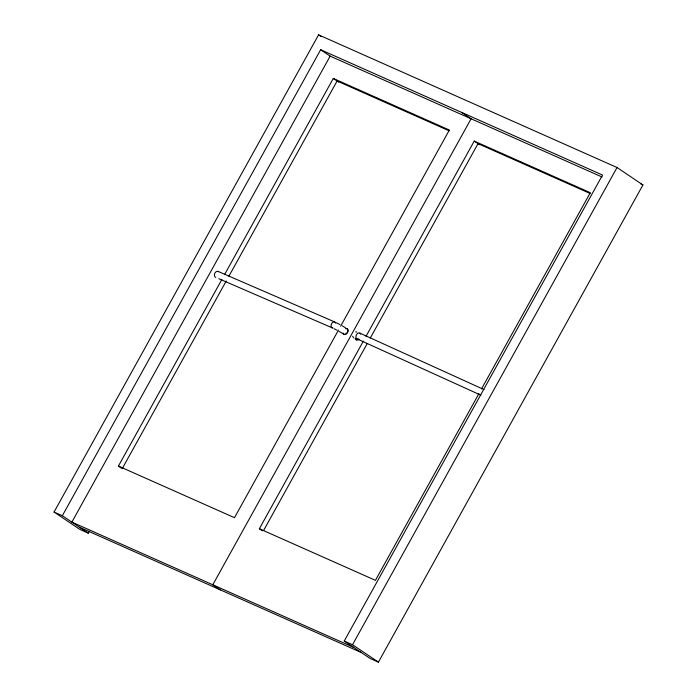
<?xml version="1.0" encoding="UTF-8"?>
<svg xmlns="http://www.w3.org/2000/svg" width="697" height="697" viewBox="0 0 697 697"><rect width="100%" height="100%" fill="white"/><g stroke="black" fill="none" stroke-linecap="round" stroke-linejoin="round"><path stroke-width="1.05" d="M54.061 512.042L318.573 34.85L617.037 167.524L642.939 184.958L378.427 662.15L370.142 658.465L344.231 641.04L602.539 175.034L320.655 49.731L62.347 515.728L54.061 512.042L79.963 529.476L88.258 533.161L89.312 531.253M602.121 177.021L330.16 56.126L71.861 522.123L353.736 647.435M121.47 468.131L118.42 466.084L221.899 279.41M224.539 274.644L333.288 78.447L449.365 130.043L340.606 326.24M122.228 468.637L226.229 281.013M228.869 276.247L337.095 81.009L449.199 130.836M338.498 330.047L234.488 517.679L118.42 466.084M262.403 530.783L259.362 528.735L363.364 341.112M366.003 336.346L474.23 141.099L590.298 192.694L481.549 388.891M263.693 530.339L367.171 343.665M370.334 337.949L478.037 143.66L590.132 193.487M478.909 393.657L375.43 580.331L259.362 528.735M344.231 641.04L352.516 644.725L617.037 167.524M358.929 339.212L356.35 339.866L355.313 338.428M355.67 331.877L356.786 331.99M345.581 328.679A3.215 2.248 -56.1 0 1 346.243 328.575L347.359 328.967A3.215 2.248 -56.1 0 1 347.385 332.635A3.215 2.248 -56.1 0 1 344.004 334.368L343.116 333.619A3.215 2.248 -56.1 0 1 342.898 333.009A3.215 2.1 -56.7 0 0 343.168 333.645L343.525 334.098M218.048 271.394L334.647 321.927M218.788 278.695L332.364 327.921M640.952 184.069L642.939 184.958M79.467 527.246L361.342 652.549M359.896 333.157L483.953 389.562M356.864 338.794L480.913 395.208M336.573 322.824L339.944 324.567M334.046 328.705L337 330.23M346.967 328.74L347.333 328.949A3.215 2.1 -56.7 0 1 347.254 332.547A3.215 2.1 -56.7 0 1 343.996 334.368L343.891 334.307M342.288 325.865L345.564 327.808M339.056 331.371L341.922 333.07M356.315 339.84L355.827 339.526A3.215 2.396 -55.4 0 1 355.217 338.367M461.597 112.383L471.102 118.778L212.794 584.783L220.4 589.897M318.573 34.85L321.247 36.653M474.23 141.099L479.553 144.68M320.655 49.731L330.16 56.126M333.288 78.447L338.62 82.028M352.516 644.725L378.427 662.15M62.347 515.728L88.258 533.161M356.942 339.997L356.977 340.014A3.215 2.396 -55.4 0 0 359.025 339.282M353.675 337.871L352.612 336.25M335.579 322.667A3.215 2.257 -66 0 1 335.841 323.286M332.957 327.991A3.215 2.257 -66 0 1 331.345 324.236A3.215 2.257 -66 0 1 335.17 322.206M215.809 277.397A3.206 2.387 -66.6 0 1 214.815 273.276A3.206 2.387 -66.6 0 1 218.597 271.691M358.04 339.038A3.215 2.291 -66.1 0 1 356.437 334.743A3.215 2.291 -66.1 0 1 360.663 334.151"/></g></svg>
